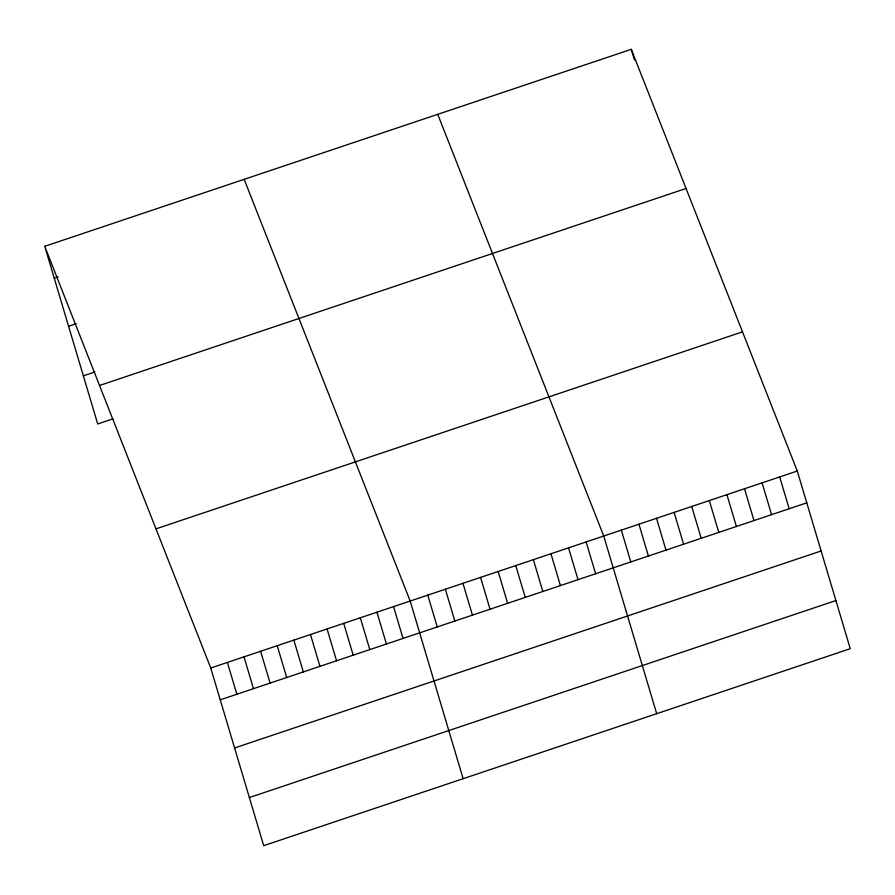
<?xml version="1.0" encoding="UTF-8"?>
<svg xmlns="http://www.w3.org/2000/svg" width="895" height="895" viewBox="0 0 895 895"><rect width="100%" height="100%" fill="white"/><g stroke="black" fill="none" stroke-linecap="round" stroke-linejoin="round"><path stroke-width="1.34" d="M44.75 246.315L631.288 49.326L797.288 471.027L850.25 648.685L263.712 845.674L210.75 668.017L44.75 246.315L97.712 423.973L113.05 418.815M54.237 278.132L58.074 276.846M68.579 326.261L76.254 323.688M83.369 375.844L94.87 371.984M99.535 385.476L686.062 188.487M155.976 528.856L742.503 331.866M210.75 668.017L797.288 471.027M220.237 699.834L806.775 502.845M234.591 747.963L821.118 550.973M249.369 797.546L835.908 600.556M437.733 114.336L603.733 536.038L656.695 713.684M244.167 179.336L410.178 601.037L463.14 778.695M779.69 476.934L789.177 508.752M762.092 482.841L771.579 514.659M631.288 49.326L634.443 59.931M744.506 488.759L753.982 520.577M726.908 494.666L736.384 526.484M709.31 500.573L718.797 532.391M691.712 506.481L701.199 538.298M674.114 512.399L683.601 544.216M656.516 518.306L666.003 550.123M638.929 524.213L648.405 556.03M621.331 530.12L630.807 561.937M586.135 541.945L595.622 573.762M568.538 547.852L578.025 579.669M550.94 553.759L560.427 585.576M533.353 559.677L542.829 591.483M515.755 565.584L525.242 597.401M498.157 571.491L507.644 603.308M480.559 577.398L490.046 609.215M462.961 583.305L472.448 615.122M445.363 589.223L454.85 621.04M427.776 595.13L437.252 626.947M393.554 606.62L403.041 638.437M376.94 612.202L386.427 644.02M360.316 617.785L369.803 649.602M343.702 623.367L353.189 655.185M327.078 628.95L336.565 660.767M310.464 634.533L319.951 666.339M293.851 640.104L303.327 671.921M277.226 645.687L286.713 677.504M260.613 651.269L270.089 683.086M243.988 656.852L253.475 688.669M227.375 662.434L236.862 694.251"/></g></svg>
